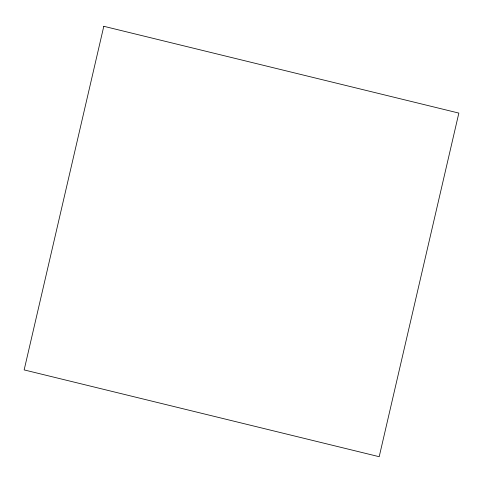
<?xml version="1.0" encoding="UTF-8"?>
<svg xmlns="http://www.w3.org/2000/svg" width="483" height="483" viewBox="0 0 483 483"><rect width="100%" height="100%" fill="white"/><g stroke="black" fill="none" stroke-linecap="round" stroke-linejoin="round"><path stroke-width="0.72" d="M103.803 26.293L24.15 369.912L379.197 456.707L458.85 113.088L103.803 26.293"/></g></svg>
